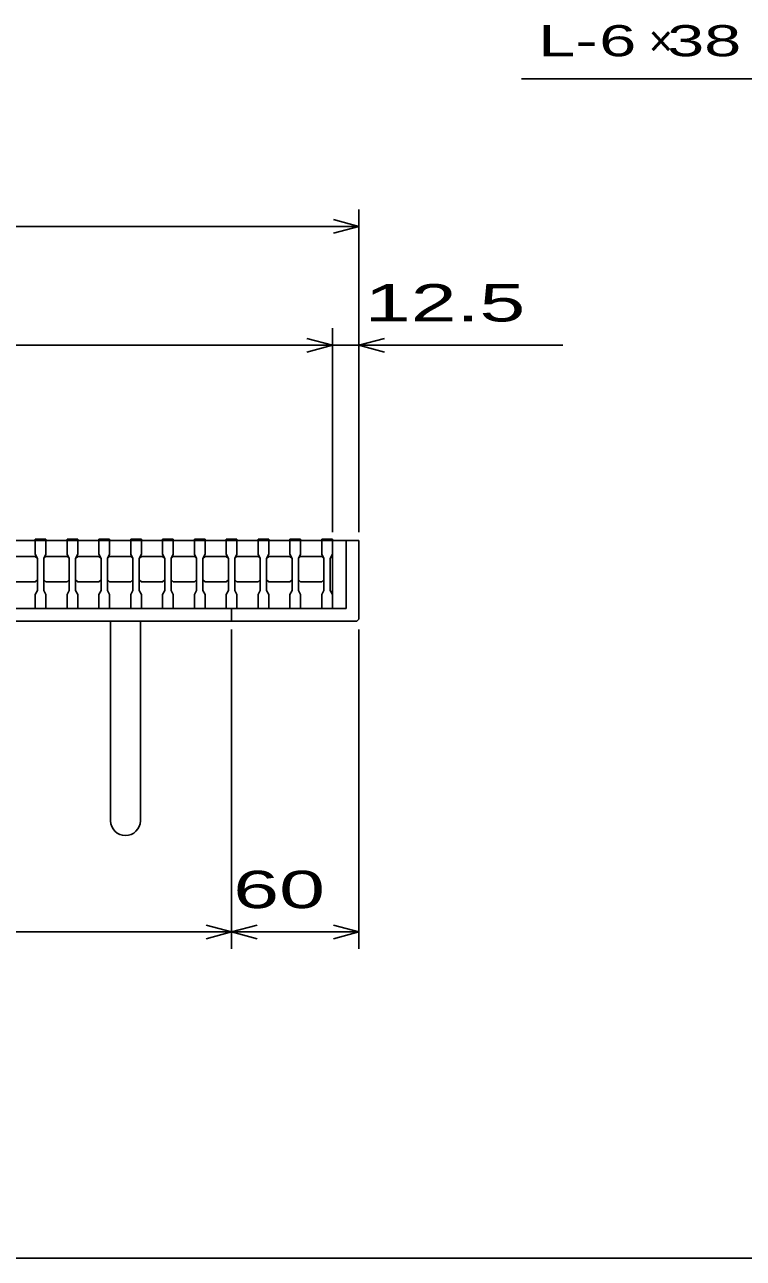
# Model space of a CAD drawing. Units: millimetres, scale not verified. Extents: x -1456 to 1385, y -1026 to 843.
# Drawn here: x -535 to -196, y -917 to -336 of the extents above; entities that cross this region are included whole.
import ezdxf
from ezdxf.enums import TextEntityAlignment as Align

# ---------------------------------------------------------------- set-up
doc = ezdxf.new("R2010")
doc.units = ezdxf.units.MM
doc.header["$LTSCALE"] = 8
for name, color, linetype, lineweight in [('0_2', 150, 'Continuous', 25), ('16', 3, 'Continuous', 25), ('19', 6, 'Continuous', 25), ('22', 4, 'Continuous', 25)]:
    doc.layers.add(name, color=color, linetype=linetype, lineweight=lineweight)
doc.styles.add('ベクトル', font='')
doc.styles.get('ベクトル').set_extended_font_data('ベクトル')

msp = doc.modelspace()

# ---------------------------------------------------------------- linework, layer by layer
at = {"layer": '0_2'}
msp.add_line((1384.8, -917.2), (-1383.2, -917.2), dxfattribs=at)
at = {"layer": '16'}
for p, q in [((-1085, -579), (-390, -579)), ((-530, -579), (-530, -578.3)), ((-530, -578.3), (-525, -578.3)), ((-530, -579), (-530, -585.5)), ((-525, -579), (-530, -579)), ((-525, -578.3), (-525, -579)), ((-525, -585.5), (-525, -579)), ((-515, -579), (-515, -578.3)), ((-515, -578.3), (-510, -578.3)), ((-515, -579), (-515, -585.5)), ((-510, -579), (-515, -579)), ((-510, -578.3), (-510, -579)), ((-510, -585.5), (-510, -579)), ((-500, -579), (-500, -578.3)), ((-500, -578.3), (-495, -578.3)), ((-500, -579), (-500, -585.5)), ((-495, -579), (-500, -579)), ((-495, -578.3), (-495, -579)), ((-495, -585.5), (-495, -579)), ((-485, -579), (-485, -578.3)), ((-485, -578.3), (-480, -578.3)), ((-485, -579), (-485, -585.5)), ((-480, -579), (-485, -579)), ((-480, -578.3), (-480, -579)), ((-480, -585.5), (-480, -579)), ((-470, -579), (-470, -578.3)), ((-470, -578.3), (-465, -578.3)), ((-470, -579), (-470, -585.5)), ((-465, -579), (-470, -579)), ((-465, -578.3), (-465, -579)), ((-465, -585.5), (-465, -579)), ((-455, -579), (-455, -578.3)), ((-455, -578.3), (-450, -578.3)), ((-455, -579), (-455, -585.5)), ((-450, -579), (-455, -579)), ((-450, -578.3), (-450, -579)), ((-450, -585.5), (-450, -579)), ((-440, -579), (-440, -578.3)), ((-440, -578.3), (-435, -578.3)), ((-440, -579), (-440, -585.5)), ((-435, -579), (-440, -579)), ((-435, -578.3), (-435, -579)), ((-435, -585.5), (-435, -579)), ((-425, -579), (-425, -578.3)), ((-425, -578.3), (-420, -578.3)), ((-425, -579), (-425, -585.5)), ((-420, -579), (-425, -579)), ((-420, -578.3), (-420, -579)), ((-420, -585.5), (-420, -579)), ((-410, -579), (-410, -578.3)), ((-410, -578.3), (-405, -578.3)), ((-410, -579), (-410, -585.5)), ((-405, -579), (-410, -579)), ((-405, -578.3), (-405, -579)), ((-405, -585.5), (-405, -579)), ((-395, -579), (-395, -578.3)), ((-395, -578.3), (-390, -578.3)), ((-395, -579), (-395, -585.5)), ((-390, -579), (-395, -579)), ((-390, -578.3), (-390, -579)), ((-390, -585.5), (-390, -579)), ((-390, -611), (-390, -579)), ((-540, -586.5), (-530, -586.5)), ((-530, -585.5), (-529, -587.5)), ((-530, -586.5), (-529, -587.5)), ((-526, -587.5), (-525, -585.5)), ((-526, -587.5), (-525, -586.5)), ((-525, -586.5), (-515, -586.5)), ((-515, -585.5), (-514, -587.5)), ((-515, -586.5), (-514, -587.5)), ((-511, -587.5), (-510, -585.5)), ((-511, -587.5), (-510, -586.5)), ((-510, -586.5), (-500, -586.5)), ((-500, -585.5), (-499, -587.5)), ((-500, -586.5), (-499, -587.5)), ((-496, -587.5), (-495, -585.5)), ((-496, -587.5), (-495, -586.5)), ((-495, -586.5), (-485, -586.5)), ((-485, -585.5), (-484, -587.5)), ((-485, -586.5), (-484, -587.5)), ((-481, -587.5), (-480, -585.5)), ((-481, -587.5), (-480, -586.5)), ((-480, -586.5), (-470, -586.5)), ((-470, -585.5), (-469, -587.5)), ((-470, -586.5), (-469, -587.5)), ((-466, -587.5), (-465, -585.5)), ((-466, -587.5), (-465, -586.5)), ((-465, -586.5), (-455, -586.5)), ((-455, -585.5), (-454, -587.5)), ((-455, -586.5), (-454, -587.5)), ((-451, -587.5), (-450, -585.5)), ((-451, -587.5), (-450, -586.5)), ((-450, -586.5), (-440, -586.5)), ((-440, -585.5), (-439, -587.5)), ((-440, -586.5), (-439, -587.5)), ((-436, -587.5), (-435, -585.5)), ((-436, -587.5), (-435, -586.5)), ((-435, -586.5), (-425, -586.5)), ((-425, -585.5), (-424, -587.5)), ((-425, -586.5), (-424, -587.5)), ((-421, -587.5), (-420, -585.5)), ((-421, -587.5), (-420, -586.5)), ((-420, -586.5), (-410, -586.5)), ((-410, -585.5), (-409, -587.5)), ((-410, -586.5), (-409, -587.5)), ((-406, -587.5), (-405, -585.5)), ((-406, -587.5), (-405, -586.5)), ((-405, -586.5), (-395, -586.5)), ((-395, -585.5), (-394, -587.5)), ((-395, -586.5), (-394, -587.5)), ((-391, -587.5), (-390, -585.5)), ((-529, -587.5), (-529, -602.5)), ((-526, -602.5), (-526, -587.5)), ((-514, -587.5), (-514, -602.5)), ((-511, -602.5), (-511, -587.5)), ((-499, -587.5), (-499, -602.5)), ((-496, -602.5), (-496, -587.5)), ((-484, -587.5), (-484, -602.5)), ((-481, -602.5), (-481, -587.5)), ((-469, -587.5), (-469, -602.5)), ((-466, -602.5), (-466, -587.5)), ((-454, -587.5), (-454, -602.5)), ((-451, -602.5), (-451, -587.5)), ((-439, -587.5), (-439, -602.5)), ((-436, -602.5), (-436, -587.5)), ((-424, -587.5), (-424, -602.5)), ((-421, -602.5), (-421, -587.5)), ((-409, -587.5), (-409, -602.5)), ((-406, -602.5), (-406, -587.5)), ((-394, -587.5), (-394, -602.5)), ((-391, -602.5), (-391, -587.5)), ((-530, -598.5), (-540, -598.5)), ((-529, -597.5), (-530, -598.5)), ((-525, -598.5), (-526, -597.5)), ((-515, -598.5), (-525, -598.5)), ((-514, -597.5), (-515, -598.5)), ((-510, -598.5), (-511, -597.5)), ((-500, -598.5), (-510, -598.5)), ((-499, -597.5), (-500, -598.5)), ((-495, -598.5), (-496, -597.5)), ((-485, -598.5), (-495, -598.5)), ((-484, -597.5), (-485, -598.5)), ((-480, -598.5), (-481, -597.5)), ((-470, -598.5), (-480, -598.5)), ((-469, -597.5), (-470, -598.5)), ((-465, -598.5), (-466, -597.5)), ((-455, -598.5), (-465, -598.5)), ((-454, -597.5), (-455, -598.5)), ((-450, -598.5), (-451, -597.5)), ((-440, -598.5), (-450, -598.5)), ((-439, -597.5), (-440, -598.5)), ((-435, -598.5), (-436, -597.5)), ((-425, -598.5), (-435, -598.5)), ((-424, -597.5), (-425, -598.5)), ((-420, -598.5), (-421, -597.5)), ((-410, -598.5), (-420, -598.5)), ((-409, -597.5), (-410, -598.5)), ((-405, -598.5), (-406, -597.5)), ((-395, -598.5), (-405, -598.5)), ((-394, -597.5), (-395, -598.5)), ((-529, -602.5), (-530, -604.5)), ((-525, -604.5), (-526, -602.5)), ((-514, -602.5), (-515, -604.5)), ((-510, -604.5), (-511, -602.5)), ((-499, -602.5), (-500, -604.5)), ((-495, -604.5), (-496, -602.5)), ((-484, -602.5), (-485, -604.5)), ((-480, -604.5), (-481, -602.5)), ((-469, -602.5), (-470, -604.5)), ((-465, -604.5), (-466, -602.5)), ((-454, -602.5), (-455, -604.5)), ((-450, -604.5), (-451, -602.5)), ((-439, -602.5), (-440, -604.5)), ((-435, -604.5), (-436, -602.5)), ((-424, -602.5), (-425, -604.5)), ((-420, -604.5), (-421, -602.5)), ((-409, -602.5), (-410, -604.5)), ((-405, -604.5), (-406, -602.5)), ((-394, -602.5), (-395, -604.5)), ((-390, -604.5), (-391, -602.5)), ((-530, -604.5), (-530, -611)), ((-525, -611), (-525, -604.5)), ((-515, -604.5), (-515, -611)), ((-510, -611), (-510, -604.5)), ((-500, -604.5), (-500, -611)), ((-495, -611), (-495, -604.5)), ((-485, -604.5), (-485, -611)), ((-480, -611), (-480, -604.5)), ((-470, -604.5), (-470, -611)), ((-465, -611), (-465, -604.5)), ((-455, -604.5), (-455, -611)), ((-450, -611), (-450, -604.5)), ((-440, -604.5), (-440, -611)), ((-435, -611), (-435, -604.5)), ((-425, -604.5), (-425, -611)), ((-420, -611), (-420, -604.5)), ((-410, -604.5), (-410, -611)), ((-405, -611), (-405, -604.5)), ((-395, -604.5), (-395, -611)), ((-390, -611), (-390, -604.5)), ((-1085, -611), (-390, -611)), ((-530, -611), (-525, -611)), ((-515, -611), (-510, -611)), ((-500, -611), (-495, -611)), ((-485, -611), (-480, -611)), ((-470, -611), (-465, -611)), ((-455, -611), (-450, -611)), ((-440, -611), (-435, -611)), ((-425, -611), (-420, -611)), ((-410, -611), (-405, -611)), ((-395, -611), (-390, -611))]:
    msp.add_line(p, q, dxfattribs=at)
at = {"layer": '19'}
for p, q in [((-377.5, -579), (-390, -579)), ((-383.5, -579), (-383.5, -611)), ((-377.5, -616), (-377.5, -579)), ((-383.5, -611), (-1091.5, -611)), ((-437.5, -611), (-437.5, -617)), ((-378.5, -617), (-377.5, -616)), ((-1096.5, -617), (-378.5, -617)), ((-494.5, -617), (-494.5, -711)), ((-480.5, -711), (-480.5, -617))]:
    msp.add_line(p, q, dxfattribs=at)
msp.add_arc((-487.5, -711), 7, 180, 0, dxfattribs=at)
at = {"layer": '22'}
for p, q in [((-301, -361.5), (-141, -361.5)), ((-377.5, -575), (-377.5, -423)), ((-377.5, -431), (-389.5, -427.8)), ((-1097.5, -431), (-377.5, -431)), ((-389.5, -434.2), (-377.5, -431)), ((-390, -575), (-390, -479)), ((-377.5, -575), (-377.5, -479)), ((-1085, -487), (-390, -487)), ((-390, -487), (-402, -483.8)), ((-402, -490.2), (-390, -487)), ((-390, -487), (-377.5, -487)), ((-377.5, -487), (-365.5, -483.8)), ((-365.5, -490.2), (-377.5, -487)), ((-377.5, -487), (-281.5, -487)), ((-437.5, -771.4), (-437.5, -621)), ((-377.5, -771.4), (-377.5, -621)), ((-437.5, -763.4), (-449.5, -760.2)), ((-437.5, -763.4), (-425.5, -760.2)), ((-377.5, -763.4), (-389.5, -760.2)), ((-1037.5, -763.4), (-437.5, -763.4)), ((-449.5, -766.6), (-437.5, -763.4)), ((-425.5, -766.6), (-437.5, -763.4)), ((-437.5, -763.4), (-377.5, -763.4)), ((-389.5, -766.6), (-377.5, -763.4))]:
    msp.add_line(p, q, dxfattribs=at)

# ---------------------------------------------------------------- texts
at = {"layer": '22', "color": 2, "style": 'ベクトル'}
for s, height, width, p in [('L-', 14.66, 1.6, (-293, -343.5)), (' 6 ', 14.66, 1.6, (-273, -343.5)), (' 38 ', 14.66, 1.6, (-241, -343.5)), (' 12.5 ', 17.6, 1.65, (-385.5, -467)), (' 60 ', 17.6, 1.65, (-447.5, -743.4))]:
    msp.add_text(s, height=height, dxfattribs=dict(at, width=width)).set_placement(p, align=Align.MIDDLE_LEFT)
msp.add_text('×', height=14.66, dxfattribs=at).set_placement((-241, -343.5), align=Align.MIDDLE_LEFT)

doc.saveas('drawing.dxf')
